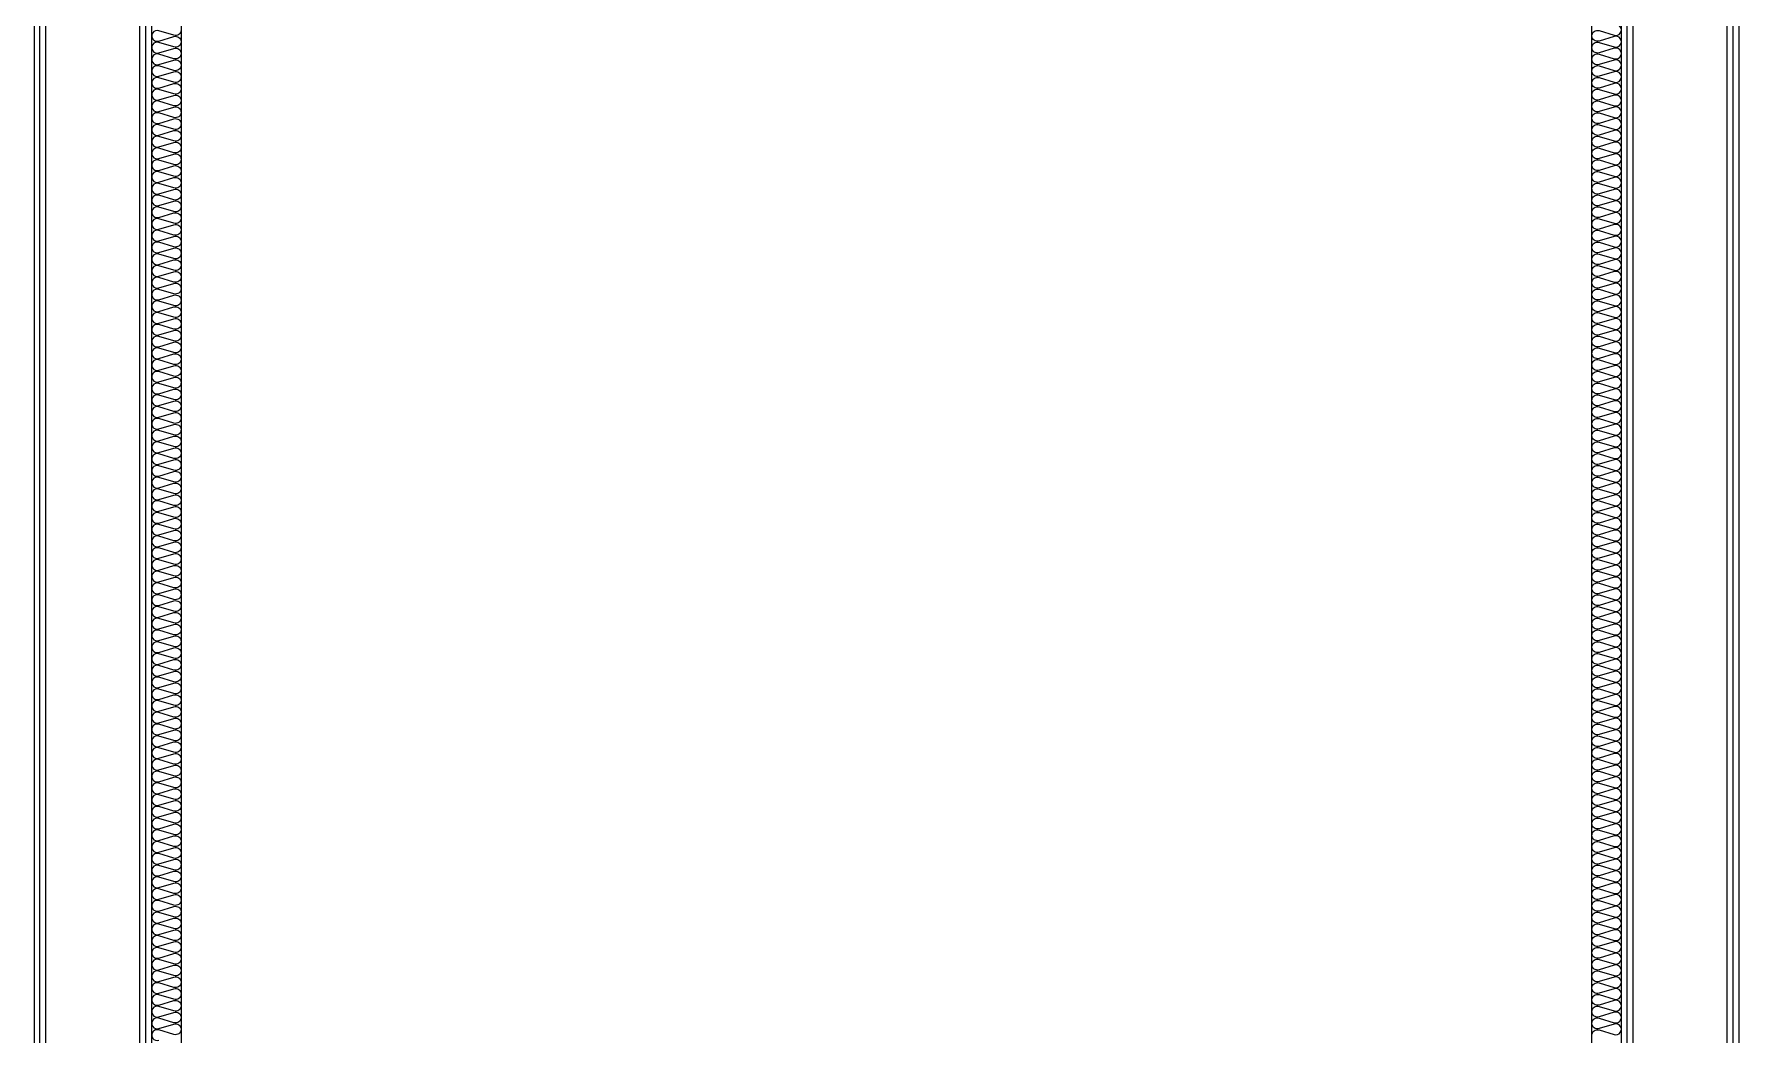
# Model space of a CAD drawing. Header units: millimetres. Extents: x 19868 to 801382, y -4805 to 85279.
# Drawn here: x 783088 to 785988, y 63499 to 65202 of the extents above; entities that cross this region are included whole.
import ezdxf

# ---------------------------------------------------------------- set-up
doc = ezdxf.new("R2010")
doc.units = ezdxf.units.MM
doc.header["$LTSCALE"] = 250
for name, color, linetype in [('8입면선', 8, 'Continuous'), ('A-WALL-D', 7, 'Continuous'), ('ISL', 251, 'Continuous')]:
    doc.layers.add(name, color=color, linetype=linetype)

# ---------------------------------------------------------------- blocks, each defined once
blk = doc.blocks.new('*U183')
at = {"layer": '8입면선', "color": 8}
for p, q in [((3316397.6, 472011.4), (3316397.6, 478611.4)), ((3316577.6, 472011.4), (3316577.6, 478611.4))]:
    blk.add_line(p, q, dxfattribs=at)
at = {"layer": 'A-WALL-D'}
for p, q in [((3316387.6, 478611.4), (3316387.6, 472011.4)), ((3316407.6, 472021.4), (3316407.6, 478611.4)), ((3316567.6, 472021.4), (3316567.6, 478611.4)), ((3316587.6, 478611.4), (3316587.6, 472011.4))]:
    blk.add_line(p, q, dxfattribs=at)
blk = doc.blocks.new('*U170')
at = {"layer": '8입면선', "color": 8}
for p, q in [((3316397.6, 471911.4), (3316397.6, 477911.4)), ((3316577.6, 471911.4), (3316577.6, 477911.4))]:
    blk.add_line(p, q, dxfattribs=at)
at = {"layer": 'A-WALL-D'}
for p, q in [((3316387.6, 477911.4), (3316387.6, 471911.4)), ((3316407.6, 471921.4), (3316407.6, 477911.4)), ((3316567.6, 471921.4), (3316567.6, 477911.4)), ((3316587.6, 477911.4), (3316587.6, 471911.4))]:
    blk.add_line(p, q, dxfattribs=at)

msp = doc.modelspace()

# ---------------------------------------------------------------- linework, layer by layer
at = {"layer": 'ISL'}
msp.add_lwpolyline([(785788.2, 60278.9), (785738.2, 60278.9), (785738.2, 65928.9), (784938.2, 65928.9), (784938.2, 66848.9), (783388.2, 66848.9), (783388.2, 66128.9), (783338.2, 66128.9), (783338.2, 60278.9), (783287.9, 60278.9)], dxfattribs=at)
for points in [[(783338.2, 65208.9, -0.509267), (783326.1, 65200.1), (783300.3, 65207.7, 1.372593), (783300.3, 65190.1), (783326.1, 65197.7, -0.509267), (783338.2, 65188.9, -0.509267), (783326.1, 65180.1), (783300.3, 65187.7, 1.372593), (783300.3, 65170.1), (783326.1, 65177.7, -0.509267), (783338.2, 65168.9, -0.509267), (783326.1, 65160.1), (783300.3, 65167.7, 1.372593), (783300.3, 65150.1), (783326.1, 65157.7, -0.509267), (783338.2, 65148.9, -0.509267), (783326.1, 65140.1), (783300.3, 65147.7, 1.372593), (783300.3, 65130.1), (783326.1, 65137.7, -0.509267), (783338.2, 65128.9, -0.509267), (783326.1, 65120.1), (783300.3, 65127.7, 1.372593), (783300.3, 65110.1), (783326.1, 65117.7, -0.509267), (783338.2, 65108.9, -0.509267), (783326.1, 65100.1), (783300.3, 65107.7, 1.372593), (783300.3, 65090.1), (783326.1, 65097.7, -0.509267), (783338.2, 65088.9, -0.509267), (783326.1, 65080.1), (783300.3, 65087.7, 1.372593), (783300.3, 65070.1), (783326.1, 65077.7, -0.509267), (783338.2, 65068.9, -0.509267), (783326.1, 65060.1), (783300.3, 65067.7, 1.372593), (783300.3, 65050.1), (783326.1, 65057.7, -0.509267), (783338.2, 65048.9, -0.509267), (783326.1, 65040.1), (783300.3, 65047.7, 1.372593), (783300.3, 65030.1), (783326.1, 65037.7, -0.509267), (783338.2, 65028.9, -0.509267), (783326.1, 65020.1), (783300.3, 65027.7, 1.372593), (783300.3, 65010.1), (783326.1, 65017.7, -0.509267), (783338.2, 65008.9, -0.509267), (783326.1, 65000.1), (783300.3, 65007.7, 1.372593), (783300.3, 64990.1), (783326.1, 64997.7, -0.509267), (783338.2, 64988.9, -0.509267), (783326.1, 64980.1), (783300.3, 64987.7, 1.372593), (783300.3, 64970.1), (783326.1, 64977.7, -0.509267), (783338.2, 64968.9, -0.509267), (783326.1, 64960.1), (783300.3, 64967.7, 1.372593), (783300.3, 64950.1), (783326.1, 64957.7, -0.509267), (783338.2, 64948.9, -0.509267), (783326.1, 64940.1), (783300.3, 64947.7, 1.372593), (783300.3, 64930.1), (783326.1, 64937.7, -0.509267), (783338.2, 64928.9, -0.509267), (783326.1, 64920.1), (783300.3, 64927.7, 1.372593), (783300.3, 64910.1), (783326.1, 64917.7, -0.509267), (783338.2, 64908.9, -0.509267), (783326.1, 64900.1), (783300.3, 64907.7, 1.372593), (783300.3, 64890.1), (783326.1, 64897.7, -0.509267), (783338.2, 64888.9, -0.509267), (783326.1, 64880.1), (783300.3, 64887.7, 1.372593), (783300.3, 64870.1), (783326.1, 64877.7, -0.509267), (783338.2, 64868.9, -0.509267), (783326.1, 64860.1), (783300.3, 64867.7, 1.372593), (783300.3, 64850.1), (783326.1, 64857.7, -0.509267), (783338.2, 64848.9, -0.509267), (783326.1, 64840.1), (783300.3, 64847.7, 1.372593), (783300.3, 64830.1), (783326.1, 64837.7, -0.509267), (783338.2, 64828.9, -0.509267), (783326.1, 64820.1), (783300.3, 64827.7, 1.372593), (783300.3, 64810.1), (783326.1, 64817.7, -0.509267), (783338.2, 64808.9, -0.509267), (783326.1, 64800.1), (783300.3, 64807.7, 1.372593), (783300.3, 64790.1), (783326.1, 64797.7, -0.509267), (783338.2, 64788.9, -0.509267), (783326.1, 64780.1), (783300.3, 64787.7, 1.372593), (783300.3, 64770.1), (783326.1, 64777.7, -0.509267), (783338.2, 64768.9, -0.509267), (783326.1, 64760.1), (783300.3, 64767.7, 1.372593), (783300.3, 64750.1), (783326.1, 64757.7, -0.509267), (783338.2, 64748.9, -0.509267), (783326.1, 64740.1), (783300.3, 64747.7, 1.372593), (783300.3, 64730.1), (783326.1, 64737.7, -0.509267), (783338.2, 64728.9, -0.509267), (783326.1, 64720.1), (783300.3, 64727.7, 1.372593), (783300.3, 64710.1), (783326.1, 64717.7, -0.509267), (783338.2, 64708.9, -0.509267), (783326.1, 64700.1), (783300.3, 64707.7, 1.372593), (783300.3, 64690.1), (783326.1, 64697.7, -0.509267), (783338.2, 64688.9, -0.509267), (783326.1, 64680.1), (783300.3, 64687.7, 1.372593), (783300.3, 64670.1), (783326.1, 64677.7, -0.509267), (783338.2, 64668.9, -0.509267), (783326.1, 64660.1), (783300.3, 64667.7, 1.372593), (783300.3, 64650.1), (783326.1, 64657.7, -0.509267), (783338.2, 64648.9, -0.509267), (783326.1, 64640.1), (783300.3, 64647.7, 1.372593), (783300.3, 64630.1), (783326.1, 64637.7, -0.509267), (783338.2, 64628.9, -0.509267), (783326.1, 64620.1), (783300.3, 64627.7, 1.372593), (783300.3, 64610.1), (783326.1, 64617.7, -0.509267), (783338.2, 64608.9, -0.509267), (783326.1, 64600.1), (783300.3, 64607.7, 1.372593), (783300.3, 64590.1), (783326.1, 64597.7, -0.509267), (783338.2, 64588.9, -0.509267), (783326.1, 64580.1), (783300.3, 64587.7, 1.372593), (783300.3, 64570.1), (783326.1, 64577.7, -0.509267), (783338.2, 64568.9, -0.509267), (783326.1, 64560.1), (783300.3, 64567.7, 1.372593), (783300.3, 64550.1), (783326.1, 64557.7, -0.509267), (783338.2, 64548.9, -0.509267), (783326.1, 64540.1), (783300.3, 64547.7, 1.372593), (783300.3, 64530.1), (783326.1, 64537.7, -0.509267), (783338.2, 64528.9, -0.509267), (783326.1, 64520.1), (783300.3, 64527.7, 1.372593), (783300.3, 64510.1), (783326.1, 64517.7, -0.509267), (783338.2, 64508.9, -0.509267), (783326.1, 64500.1), (783300.3, 64507.7, 1.372593), (783300.3, 64490.1), (783326.1, 64497.7, -0.509267), (783338.2, 64488.9, -0.509267), (783326.1, 64480.1), (783300.3, 64487.7, 1.372593), (783300.3, 64470.1), (783326.1, 64477.7, -0.509267), (783338.2, 64468.9, -0.509267), (783326.1, 64460.1), (783300.3, 64467.7, 1.372593), (783300.3, 64450.1), (783326.1, 64457.7, -0.509267), (783338.2, 64448.9, -0.509267), (783326.1, 64440.1), (783300.3, 64447.7, 1.372593), (783300.3, 64430.1), (783326.1, 64437.7, -0.509267), (783338.2, 64428.9, -0.509267), (783326.1, 64420.1), (783300.3, 64427.7, 1.372593), (783300.3, 64410.1), (783326.1, 64417.7, -0.509267), (783338.2, 64408.9, -0.509267), (783326.1, 64400.1), (783300.3, 64407.7, 1.372593), (783300.3, 64390.1), (783326.1, 64397.7, -0.509267), (783338.2, 64388.9, -0.509267), (783326.1, 64380.1), (783300.3, 64387.7, 1.372593), (783300.3, 64370.1), (783326.1, 64377.7, -0.509267), (783338.2, 64368.9, -0.509267), (783326.1, 64360.1), (783300.3, 64367.7, 1.372593), (783300.3, 64350.1), (783326.1, 64357.7, -0.509267), (783338.2, 64348.9, -0.509267), (783326.1, 64340.1), (783300.3, 64347.7, 1.372593), (783300.3, 64330.1), (783326.1, 64337.7, -0.509267), (783338.2, 64328.9, -0.509267), (783326.1, 64320.1), (783300.3, 64327.7, 1.372593), (783300.3, 64310.1), (783326.1, 64317.7, -0.509267), (783338.2, 64308.9, -0.509267), (783326.1, 64300.1), (783300.3, 64307.7, 1.372593), (783300.3, 64290.1), (783326.1, 64297.7, -0.509267), (783338.2, 64288.9, -0.509267), (783326.1, 64280.1), (783300.3, 64287.7, 1.372593), (783300.3, 64270.1), (783326.1, 64277.7, -0.509267), (783338.2, 64268.9, -0.509267), (783326.1, 64260.1), (783300.3, 64267.7, 1.372593), (783300.3, 64250.1), (783326.1, 64257.7, -0.509267), (783338.2, 64248.9, -0.509267), (783326.1, 64240.1), (783300.3, 64247.7, 1.372593), (783300.3, 64230.1), (783326.1, 64237.7, -0.509267), (783338.2, 64228.9, -0.509267), (783326.1, 64220.1), (783300.3, 64227.7, 1.372593), (783300.3, 64210.1), (783326.1, 64217.7, -0.509267), (783338.2, 64208.9, -0.509267), (783326.1, 64200.1), (783300.3, 64207.7, 1.372593), (783300.3, 64190.1), (783326.1, 64197.7, -0.509267), (783338.2, 64188.9, -0.509267), (783326.1, 64180.1), (783300.3, 64187.7, 1.372593), (783300.3, 64170.1), (783326.1, 64177.7, -0.509267), (783338.2, 64168.9, -0.509267), (783326.1, 64160.1), (783300.3, 64167.7, 1.372593), (783300.3, 64150.1), (783326.1, 64157.7, -0.509267), (783338.2, 64148.9, -0.509267), (783326.1, 64140.1), (783300.3, 64147.7, 1.372593), (783300.3, 64130.1), (783326.1, 64137.7, -0.509267), (783338.2, 64128.9, -0.509267), (783326.1, 64120.1), (783300.3, 64127.7, 1.372593), (783300.3, 64110.1), (783326.1, 64117.7, -0.509267), (783338.2, 64108.9, -0.509267), (783326.1, 64100.1), (783300.3, 64107.7, 1.372593), (783300.3, 64090.1), (783326.1, 64097.7, -0.509267), (783338.2, 64088.9, -0.509267), (783326.1, 64080.1), (783300.3, 64087.7, 1.372593), (783300.3, 64070.1), (783326.1, 64077.7, -0.509267), (783338.2, 64068.9, -0.509267), (783326.1, 64060.1), (783300.3, 64067.7, 1.372593), (783300.3, 64050.1), (783326.1, 64057.7, -0.509267), (783338.2, 64048.9, -0.509267), (783326.1, 64040.1), (783300.3, 64047.7, 1.372593), (783300.3, 64030.1), (783326.1, 64037.7, -0.509267), (783338.2, 64028.9, -0.509267), (783326.1, 64020.1), (783300.3, 64027.7, 1.372593), (783300.3, 64010.1), (783326.1, 64017.7, -0.509267), (783338.2, 64008.9, -0.509267), (783326.1, 64000.1), (783300.3, 64007.7, 1.372593), (783300.3, 63990.1), (783326.1, 63997.7, -0.509267), (783338.2, 63988.9, -0.509267), (783326.1, 63980.1), (783300.3, 63987.7, 1.372593), (783300.3, 63970.1), (783326.1, 63977.7, -0.509267), (783338.2, 63968.9, -0.509267), (783326.1, 63960.1), (783300.3, 63967.7, 1.372593), (783300.3, 63950.1), (783326.1, 63957.7, -0.509267), (783338.2, 63948.9, -0.509267), (783326.1, 63940.1), (783300.3, 63947.7, 1.372593), (783300.3, 63930.1), (783326.1, 63937.7, -0.509267), (783338.2, 63928.9, -0.509267), (783326.1, 63920.1), (783300.3, 63927.7, 1.372593), (783300.3, 63910.1), (783326.1, 63917.7, -0.509267), (783338.2, 63908.9, -0.509267), (783326.1, 63900.1), (783300.3, 63907.7, 1.372593), (783300.3, 63890.1), (783326.1, 63897.7, -0.509267), (783338.2, 63888.9, -0.509267), (783326.1, 63880.1), (783300.3, 63887.7, 1.372593), (783300.3, 63870.1), (783326.1, 63877.7, -0.509267), (783338.2, 63868.9, -0.509267), (783326.1, 63860.1), (783300.3, 63867.7, 1.372593), (783300.3, 63850.1), (783326.1, 63857.7, -0.509267), (783338.2, 63848.9, -0.509267), (783326.1, 63840.1), (783300.3, 63847.7, 1.372593), (783300.3, 63830.1), (783326.1, 63837.7, -0.509267), (783338.2, 63828.9, -0.509267), (783326.1, 63820.1), (783300.3, 63827.7, 1.372593), (783300.3, 63810.1), (783326.1, 63817.7, -0.509267), (783338.2, 63808.9, -0.509267), (783326.1, 63800.1), (783300.3, 63807.7, 1.372593), (783300.3, 63790.1), (783326.1, 63797.7, -0.509267), (783338.2, 63788.9, -0.509267), (783326.1, 63780.1), (783300.3, 63787.7, 1.372593), (783300.3, 63770.1), (783326.1, 63777.7, -0.509267), (783338.2, 63768.9, -0.509267), (783326.1, 63760.1), (783300.3, 63767.7, 1.372593), (783300.3, 63750.1), (783326.1, 63757.7, -0.509267), (783338.2, 63748.9, -0.509267), (783326.1, 63740.1), (783300.3, 63747.7, 1.372593), (783300.3, 63730.1), (783326.1, 63737.7, -0.509267), (783338.2, 63728.9, -0.509267), (783326.1, 63720.1), (783300.3, 63727.7, 1.372593), (783300.3, 63710.1), (783326.1, 63717.7, -0.509267), (783338.2, 63708.9, -0.509267), (783326.1, 63700.1), (783300.3, 63707.7, 1.372593), (783300.3, 63690.1), (783326.1, 63697.7, -0.509267), (783338.2, 63688.9, -0.509267), (783326.1, 63680.1), (783300.3, 63687.7, 1.372593), (783300.3, 63670.1), (783326.1, 63677.7, -0.509267), (783338.2, 63668.9, -0.509267), (783326.1, 63660.1), (783300.3, 63667.7, 1.372593), (783300.3, 63650.1), (783326.1, 63657.7, -0.509267), (783338.2, 63648.9, -0.509267), (783326.1, 63640.1), (783300.3, 63647.7, 1.372593), (783300.3, 63630.1), (783326.1, 63637.7, -0.509267), (783338.2, 63628.9, -0.509267), (783326.1, 63620.1), (783300.3, 63627.7, 1.372593), (783300.3, 63610.1), (783326.1, 63617.7, -0.509267), (783338.2, 63608.9, -0.509267), (783326.1, 63600.1), (783300.3, 63607.7, 1.372593), (783300.3, 63590.1), (783326.1, 63597.7, -0.509267), (783338.2, 63588.9, -0.509267), (783326.1, 63580.1), (783300.3, 63587.7, 1.372593), (783300.3, 63570.1), (783326.1, 63577.7, -0.509267), (783338.2, 63568.9, -0.509267), (783326.1, 63560.1), (783300.3, 63567.7, 1.372593), (783300.3, 63550.1), (783326.1, 63557.7, -0.509267), (783338.2, 63548.9, -0.509267), (783326.1, 63540.1), (783300.3, 63547.7, 1.372593), (783300.3, 63530.1), (783326.1, 63537.7, -0.509267), (783338.2, 63528.9, -0.509267), (783326.1, 63520.1), (783300.3, 63527.7, 1.372593), (783300.3, 63510.1), (783326.1, 63517.7, -0.509267), (783338.2, 63508.9, -0.509267), (783326.1, 63500.1), (783300.3, 63507.7, 1.372593), (783300.3, 63490.1)], [(785738.2, 63498.9, -0.509267), (785750.3, 63507.8), (785776.1, 63500.1, 1.372593), (785776.1, 63517.8), (785750.3, 63510.1, -0.509267), (785738.2, 63518.9, -0.509267), (785750.3, 63527.8), (785776.1, 63520.1, 1.372593), (785776.1, 63537.8), (785750.3, 63530.1, -0.509267), (785738.2, 63538.9, -0.509267), (785750.3, 63547.8), (785776.1, 63540.1, 1.372593), (785776.1, 63557.8), (785750.3, 63550.1, -0.509267), (785738.2, 63558.9, -0.509267), (785750.3, 63567.8), (785776.1, 63560.1, 1.372593), (785776.1, 63577.8), (785750.3, 63570.1, -0.509267), (785738.2, 63578.9, -0.509267), (785750.3, 63587.8), (785776.1, 63580.1, 1.372593), (785776.1, 63597.8), (785750.3, 63590.1, -0.509267), (785738.2, 63598.9, -0.509267), (785750.3, 63607.8), (785776.1, 63600.1, 1.372593), (785776.1, 63617.8), (785750.3, 63610.1, -0.509267), (785738.2, 63618.9, -0.509267), (785750.3, 63627.8), (785776.1, 63620.1, 1.372593), (785776.1, 63637.8), (785750.3, 63630.1, -0.509267), (785738.2, 63638.9, -0.509267), (785750.3, 63647.8), (785776.1, 63640.1, 1.372593), (785776.1, 63657.8), (785750.3, 63650.1, -0.509267), (785738.2, 63658.9, -0.509267), (785750.3, 63667.8), (785776.1, 63660.1, 1.372593), (785776.1, 63677.8), (785750.3, 63670.1, -0.509267), (785738.2, 63678.9, -0.509267), (785750.3, 63687.8), (785776.1, 63680.1, 1.372593), (785776.1, 63697.8), (785750.3, 63690.1, -0.509267), (785738.2, 63698.9, -0.509267), (785750.3, 63707.8), (785776.1, 63700.1, 1.372593), (785776.1, 63717.8), (785750.3, 63710.1, -0.509267), (785738.2, 63718.9, -0.509267), (785750.3, 63727.8), (785776.1, 63720.1, 1.372593), (785776.1, 63737.8), (785750.3, 63730.1, -0.509267), (785738.2, 63738.9, -0.509267), (785750.3, 63747.8), (785776.1, 63740.1, 1.372593), (785776.1, 63757.8), (785750.3, 63750.1, -0.509267), (785738.2, 63758.9, -0.509267), (785750.3, 63767.8), (785776.1, 63760.1, 1.372593), (785776.1, 63777.8), (785750.3, 63770.1, -0.509267), (785738.2, 63778.9, -0.509267), (785750.3, 63787.8), (785776.1, 63780.1, 1.372593), (785776.1, 63797.8), (785750.3, 63790.1, -0.509267), (785738.2, 63798.9, -0.509267), (785750.3, 63807.8), (785776.1, 63800.1, 1.372593), (785776.1, 63817.8), (785750.3, 63810.1, -0.509267), (785738.2, 63818.9, -0.509267), (785750.3, 63827.8), (785776.1, 63820.1, 1.372593), (785776.1, 63837.8), (785750.3, 63830.1, -0.509267), (785738.2, 63838.9, -0.509267), (785750.3, 63847.8), (785776.1, 63840.1, 1.372593), (785776.1, 63857.8), (785750.3, 63850.1, -0.509267), (785738.2, 63858.9, -0.509267), (785750.3, 63867.8), (785776.1, 63860.1, 1.372593), (785776.1, 63877.8), (785750.3, 63870.1, -0.509267), (785738.2, 63878.9, -0.509267), (785750.3, 63887.8), (785776.1, 63880.1, 1.372593), (785776.1, 63897.8), (785750.3, 63890.1, -0.509267), (785738.2, 63898.9, -0.509267), (785750.3, 63907.8), (785776.1, 63900.1, 1.372593), (785776.1, 63917.8), (785750.3, 63910.1, -0.509267), (785738.2, 63918.9, -0.509267), (785750.3, 63927.8), (785776.1, 63920.1, 1.372593), (785776.1, 63937.8), (785750.3, 63930.1, -0.509267), (785738.2, 63938.9, -0.509267), (785750.3, 63947.8), (785776.1, 63940.1, 1.372593), (785776.1, 63957.8), (785750.3, 63950.1, -0.509267), (785738.2, 63958.9, -0.509267), (785750.3, 63967.8), (785776.1, 63960.1, 1.372593), (785776.1, 63977.8), (785750.3, 63970.1, -0.509267), (785738.2, 63978.9, -0.509267), (785750.3, 63987.8), (785776.1, 63980.1, 1.372593), (785776.1, 63997.8), (785750.3, 63990.1, -0.509267), (785738.2, 63998.9, -0.509267), (785750.3, 64007.8), (785776.1, 64000.1, 1.372593), (785776.1, 64017.8), (785750.3, 64010.1, -0.509267), (785738.2, 64018.9, -0.509267), (785750.3, 64027.8), (785776.1, 64020.1, 1.372593), (785776.1, 64037.8), (785750.3, 64030.1, -0.509267), (785738.2, 64038.9, -0.509267), (785750.3, 64047.8), (785776.1, 64040.1, 1.372593), (785776.1, 64057.8), (785750.3, 64050.1, -0.509267), (785738.2, 64058.9, -0.509267), (785750.3, 64067.8), (785776.1, 64060.1, 1.372593), (785776.1, 64077.8), (785750.3, 64070.1, -0.509267), (785738.2, 64078.9, -0.509267), (785750.3, 64087.8), (785776.1, 64080.1, 1.372593), (785776.1, 64097.8), (785750.3, 64090.1, -0.509267), (785738.2, 64098.9, -0.509267), (785750.3, 64107.8), (785776.1, 64100.1, 1.372593), (785776.1, 64117.8), (785750.3, 64110.1, -0.509267), (785738.2, 64118.9, -0.509267), (785750.3, 64127.8), (785776.1, 64120.1, 1.372593), (785776.1, 64137.8), (785750.3, 64130.1, -0.509267), (785738.2, 64138.9, -0.509267), (785750.3, 64147.8), (785776.1, 64140.1, 1.372593), (785776.1, 64157.8), (785750.3, 64150.1, -0.509267), (785738.2, 64158.9, -0.509267), (785750.3, 64167.8), (785776.1, 64160.1, 1.372593), (785776.1, 64177.8), (785750.3, 64170.1, -0.509267), (785738.2, 64178.9, -0.509267), (785750.3, 64187.8), (785776.1, 64180.1, 1.372593), (785776.1, 64197.8), (785750.3, 64190.1, -0.509267), (785738.2, 64198.9, -0.509267), (785750.3, 64207.8), (785776.1, 64200.1, 1.372593), (785776.1, 64217.8), (785750.3, 64210.1, -0.509267), (785738.2, 64218.9, -0.509267), (785750.3, 64227.8), (785776.1, 64220.1, 1.372593), (785776.1, 64237.8), (785750.3, 64230.1, -0.509267), (785738.2, 64238.9, -0.509267), (785750.3, 64247.8), (785776.1, 64240.1, 1.372593), (785776.1, 64257.8), (785750.3, 64250.1, -0.509267), (785738.2, 64258.9, -0.509267), (785750.3, 64267.8), (785776.1, 64260.1, 1.372593), (785776.1, 64277.8), (785750.3, 64270.1, -0.509267), (785738.2, 64278.9, -0.509267), (785750.3, 64287.8), (785776.1, 64280.1, 1.372593), (785776.1, 64297.8), (785750.3, 64290.1, -0.509267), (785738.2, 64298.9, -0.509267), (785750.3, 64307.8), (785776.1, 64300.1, 1.372593), (785776.1, 64317.8), (785750.3, 64310.1, -0.509267), (785738.2, 64318.9, -0.509267), (785750.3, 64327.8), (785776.1, 64320.1, 1.372593), (785776.1, 64337.8), (785750.3, 64330.1, -0.509267), (785738.2, 64338.9, -0.509267), (785750.3, 64347.8), (785776.1, 64340.1, 1.372593), (785776.1, 64357.8), (785750.3, 64350.1, -0.509267), (785738.2, 64358.9, -0.509267), (785750.3, 64367.8), (785776.1, 64360.1, 1.372593), (785776.1, 64377.8), (785750.3, 64370.1, -0.509267), (785738.2, 64378.9, -0.509267), (785750.3, 64387.8), (785776.1, 64380.1, 1.372593), (785776.1, 64397.8), (785750.3, 64390.1, -0.509267), (785738.2, 64398.9, -0.509267), (785750.3, 64407.8), (785776.1, 64400.1, 1.372593), (785776.1, 64417.8), (785750.3, 64410.1, -0.509267), (785738.2, 64418.9, -0.509267), (785750.3, 64427.8), (785776.1, 64420.1, 1.372593), (785776.1, 64437.8), (785750.3, 64430.1, -0.509267), (785738.2, 64438.9, -0.509267), (785750.3, 64447.8), (785776.1, 64440.1, 1.372593), (785776.1, 64457.8), (785750.3, 64450.1, -0.509267), (785738.2, 64458.9, -0.509267), (785750.3, 64467.8), (785776.1, 64460.1, 1.372593), (785776.1, 64477.8), (785750.3, 64470.1, -0.509267), (785738.2, 64478.9, -0.509267), (785750.3, 64487.8), (785776.1, 64480.1, 1.372593), (785776.1, 64497.8), (785750.3, 64490.1, -0.509267), (785738.2, 64498.9, -0.509267), (785750.3, 64507.8), (785776.1, 64500.1, 1.372593), (785776.1, 64517.8), (785750.3, 64510.1, -0.509267), (785738.2, 64518.9, -0.509267), (785750.3, 64527.8), (785776.1, 64520.1, 1.372593), (785776.1, 64537.8), (785750.3, 64530.1, -0.509267), (785738.2, 64538.9, -0.509267), (785750.3, 64547.8), (785776.1, 64540.1, 1.372593), (785776.1, 64557.8), (785750.3, 64550.1, -0.509267), (785738.2, 64558.9, -0.509267), (785750.3, 64567.8), (785776.1, 64560.1, 1.372593), (785776.1, 64577.8), (785750.3, 64570.1, -0.509267), (785738.2, 64578.9, -0.509267), (785750.3, 64587.8), (785776.1, 64580.1, 1.372593), (785776.1, 64597.8), (785750.3, 64590.1, -0.509267), (785738.2, 64598.9, -0.509267), (785750.3, 64607.8), (785776.1, 64600.1, 1.372593), (785776.1, 64617.8), (785750.3, 64610.1, -0.509267), (785738.2, 64618.9, -0.509267), (785750.3, 64627.8), (785776.1, 64620.1, 1.372593), (785776.1, 64637.8), (785750.3, 64630.1, -0.509267), (785738.2, 64638.9, -0.509267), (785750.3, 64647.8), (785776.1, 64640.1, 1.372593), (785776.1, 64657.8), (785750.3, 64650.1, -0.509267), (785738.2, 64658.9, -0.509267), (785750.3, 64667.8), (785776.1, 64660.1, 1.372593), (785776.1, 64677.8), (785750.3, 64670.1, -0.509267), (785738.2, 64678.9, -0.509267), (785750.3, 64687.8), (785776.1, 64680.1, 1.372593), (785776.1, 64697.8), (785750.3, 64690.1, -0.509267), (785738.2, 64698.9, -0.509267), (785750.3, 64707.8), (785776.1, 64700.1, 1.372593), (785776.1, 64717.8), (785750.3, 64710.1, -0.509267), (785738.2, 64718.9, -0.509267), (785750.3, 64727.8), (785776.1, 64720.1, 1.372593), (785776.1, 64737.8), (785750.3, 64730.1, -0.509267), (785738.2, 64738.9, -0.509267), (785750.3, 64747.8), (785776.1, 64740.1, 1.372593), (785776.1, 64757.8), (785750.3, 64750.1, -0.509267), (785738.2, 64758.9, -0.509267), (785750.3, 64767.8), (785776.1, 64760.1, 1.372593), (785776.1, 64777.8), (785750.3, 64770.1, -0.509267), (785738.2, 64778.9, -0.509267), (785750.3, 64787.8), (785776.1, 64780.1, 1.372593), (785776.1, 64797.8), (785750.3, 64790.1, -0.509267), (785738.2, 64798.9, -0.509267), (785750.3, 64807.8), (785776.1, 64800.1, 1.372593), (785776.1, 64817.8), (785750.3, 64810.1, -0.509267), (785738.2, 64818.9, -0.509267), (785750.3, 64827.8), (785776.1, 64820.1, 1.372593), (785776.1, 64837.8), (785750.3, 64830.1, -0.509267), (785738.2, 64838.9, -0.509267), (785750.3, 64847.8), (785776.1, 64840.1, 1.372593), (785776.1, 64857.8), (785750.3, 64850.1, -0.509267), (785738.2, 64858.9, -0.509267), (785750.3, 64867.8), (785776.1, 64860.1, 1.372593), (785776.1, 64877.8), (785750.3, 64870.1, -0.509267), (785738.2, 64878.9, -0.509267), (785750.3, 64887.8), (785776.1, 64880.1, 1.372593), (785776.1, 64897.8), (785750.3, 64890.1, -0.509267), (785738.2, 64898.9, -0.509267), (785750.3, 64907.8), (785776.1, 64900.1, 1.372593), (785776.1, 64917.8), (785750.3, 64910.1, -0.509267), (785738.2, 64918.9, -0.509267), (785750.3, 64927.8), (785776.1, 64920.1, 1.372593), (785776.1, 64937.8), (785750.3, 64930.1, -0.509267), (785738.2, 64938.9, -0.509267), (785750.3, 64947.8), (785776.1, 64940.1, 1.372593), (785776.1, 64957.8), (785750.3, 64950.1, -0.509267), (785738.2, 64958.9, -0.509267), (785750.3, 64967.8), (785776.1, 64960.1, 1.372593), (785776.1, 64977.8), (785750.3, 64970.1, -0.509267), (785738.2, 64978.9, -0.509267), (785750.3, 64987.8), (785776.1, 64980.1, 1.372593), (785776.1, 64997.8), (785750.3, 64990.1, -0.509267), (785738.2, 64998.9, -0.509267), (785750.3, 65007.8), (785776.1, 65000.1, 1.372593), (785776.1, 65017.8), (785750.3, 65010.1, -0.509267), (785738.2, 65018.9, -0.509267), (785750.3, 65027.8), (785776.1, 65020.1, 1.372593), (785776.1, 65037.8), (785750.3, 65030.1, -0.509267), (785738.2, 65038.9, -0.509267), (785750.3, 65047.8), (785776.1, 65040.1, 1.372593), (785776.1, 65057.8), (785750.3, 65050.1, -0.509267), (785738.2, 65058.9, -0.509267), (785750.3, 65067.8), (785776.1, 65060.1, 1.372593), (785776.1, 65077.8), (785750.3, 65070.1, -0.509267), (785738.2, 65078.9, -0.509267), (785750.3, 65087.8), (785776.1, 65080.1, 1.372593), (785776.1, 65097.8), (785750.3, 65090.1, -0.509267), (785738.2, 65098.9, -0.509267), (785750.3, 65107.8), (785776.1, 65100.1, 1.372593), (785776.1, 65117.8), (785750.3, 65110.1, -0.509267), (785738.2, 65118.9, -0.509267), (785750.3, 65127.8), (785776.1, 65120.1, 1.372593), (785776.1, 65137.8), (785750.3, 65130.1, -0.509267), (785738.2, 65138.9, -0.509267), (785750.3, 65147.8), (785776.1, 65140.1, 1.372593), (785776.1, 65157.8), (785750.3, 65150.1, -0.509267), (785738.2, 65158.9, -0.509267), (785750.3, 65167.8), (785776.1, 65160.1, 1.372593), (785776.1, 65177.8), (785750.3, 65170.1, -0.509267), (785738.2, 65178.9, -0.509267), (785750.3, 65187.8), (785776.1, 65180.1, 1.372593), (785776.1, 65197.8), (785750.3, 65190.1, -0.509267), (785738.2, 65198.9, -0.509267), (785750.3, 65207.8), (785776.1, 65200.1, 1.372593), (785776.1, 65217.8)]]:
    msp.add_lwpolyline(points, format="xyb", dxfattribs=at)

# ---------------------------------------------------------------- block references
at = {"layer": 'A-WALL-D'}
for name, p in [('*U183', (-2530599.4, -411732.5)), ('*U170', (-2533299.4, -411732.5))]:
    msp.add_blockref(name, p, dxfattribs=at)

doc.saveas('drawing.dxf')
